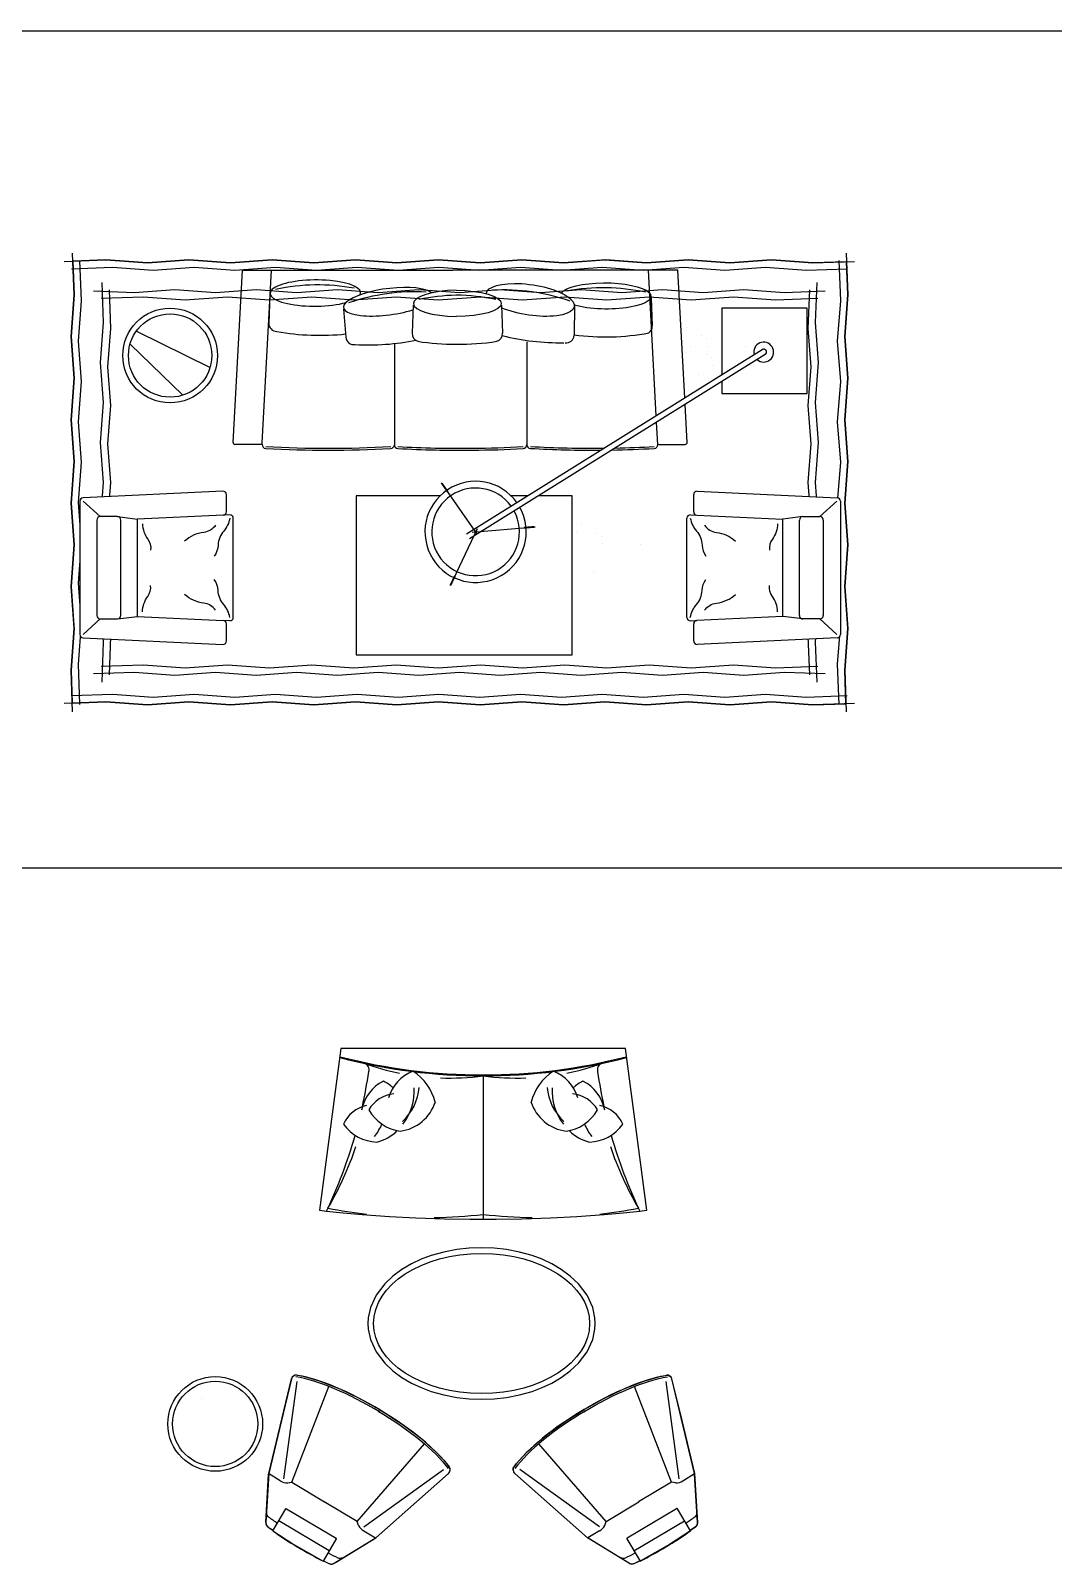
# Model space of a CAD drawing. Header units: millimetres. Extents: x -30782 to 40110, y 35885 to 73818.
# Drawn here: x 29316 to 34713, y 55118 to 63215 of the extents above; entities that cross this region are included whole.
import ezdxf

# ---------------------------------------------------------------- set-up
doc = ezdxf.new("R2010")
doc.units = ezdxf.units.MM
doc.set_wipeout_variables(frame=1)
doc.layers.add('www.cad-blocks.net', color=7, linetype='Continuous')

# ---------------------------------------------------------------- blocks, each defined once
blk = doc.blocks.new('A$C7590614E')
for p, q in [((220.2, 4135.2), (45.9, 4128.9)), ((440.3, 4119.2), (220.2, 4135.2)), ((660.5, 4135.2), (440.3, 4119.2)), ((880.6, 4119.2), (660.5, 4135.2)), ((1100.8, 4135.2), (880.6, 4119.2)), ((1321, 4119.2), (1100.8, 4135.2)), ((1541.1, 4135.2), (1321, 4119.2)), ((1761.3, 4119.2), (1541.1, 4135.2)), ((1981.4, 4135.2), (1761.3, 4119.2)), ((2201.6, 4119.2), (1981.4, 4135.2)), ((45.9, 4128.9), (52.3, 3952)), ((45.9, 4128.9), (45.9, 4128.9)), ((2379.1, 4125.7), (2201.6, 4119.2)), ((2385.4, 3952), (2379.1, 4125.7)), ((52.3, 3952), (36.4, 3732.4)), ((2369.4, 3732.4), (2385.4, 3952)), ((36.4, 3732.4), (52.3, 3512.9)), ((2385.4, 3512.9), (2369.4, 3732.4)), ((495.9, 3596.6), (495.9, 3596.6)), ((595.8, 3620.3), (595.8, 3620.3)), ((52.3, 3512.9), (36.4, 3293.3)), ((2369.4, 3293.3), (2385.4, 3512.9)), ((553.5, 3416.4), (553.5, 3416.4)), ((592.1, 3419.8), (592.1, 3419.8)), ((436.3, 3366), (436.3, 3366)), ((453.6, 3392.6), (453.6, 3392.6)), ((492.2, 3396.1), (492.2, 3396.1)), ((536.2, 3389.8), (536.2, 3389.8)), ((640.8, 3347), (640.8, 3347)), ((740.7, 3370.8), (740.7, 3370.8)), ((36.4, 3293.3), (52.3, 3073.8)), ((765.2, 3274.9), (90.9, 3238.2)), ((391.7, 3284.3), (391.7, 3284.3)), ((426.5, 3262.1), (426.5, 3262.1)), ((491.6, 3308), (491.6, 3308)), ((526.4, 3285.8), (526.4, 3285.8)), ((1000.3, 3287.7), (799.4, 3276.7)), ((1010.8, 3134.1), (1010.8, 3277.7)), ((2385.4, 3073.8), (2369.4, 3293.3)), ((90.9, 3238.2), (90.9, 2051.1)), ((90.9, 3161.4), (90.9, 2051.1)), ((858.8, 3124.9), (90.9, 3084.1)), ((236, 3098.4), (385.1, 3103.7)), ((374.1, 3099.9), (240.2, 3092.9)), ((332.5, 3097.7), (252.8, 3093.5)), ((1010.4, 3133), (893, 3126.7)), ((52.3, 3073.8), (36.7, 2858.2)), ((1538.5, 3041), (1538.5, 3041)), ((2369.4, 2854.2), (2385.4, 3073.8)), ((36.7, 2858.2), (52.3, 2634.7)), ((1496.1, 2837), (1496.1, 2837)), ((1534.8, 2840.5), (1534.8, 2840.5)), ((2385.4, 2634.7), (2369.4, 2854.2)), ((1478.9, 2810.4), (1478.9, 2810.4)), ((1683.3, 2791.4), (1683.3, 2791.4)), ((275.7, 2692.8), (435.2, 2692)), ((1434.2, 2728.7), (1434.2, 2728.7)), ((1469, 2706.5), (1469, 2706.5)), ((52.3, 2634.7), (36.4, 2415.1)), ((2369.4, 2415.1), (2385.4, 2634.7)), ((469.1, 2441.5), (1012, 2441.5)), ((36.4, 2415.1), (52.3, 2195.6)), ((2385.4, 2195.6), (2369.4, 2415.1)), ((274.7, 2308.3), (423.8, 2313.6)), ((52.3, 2195.6), (36.4, 1976)), ((2369.4, 1976), (2385.4, 2195.6)), ((90.9, 940.7), (90.9, 2051.1)), ((90.9, 940.7), (90.9, 2051.1)), ((36.4, 1976), (52.3, 1756.4)), ((2385.4, 1756.4), (2369.4, 1976)), ((274.7, 1841.6), (423.8, 1836.3)), ((52.3, 1756.4), (36.4, 1536.9)), ((477.9, 1742.5), (1012, 1742.5)), ((2369.4, 1536.9), (2385.4, 1756.4)), ((36.4, 1536.9), (52.3, 1317.3)), ((296.3, 1473.9), (444.9, 1487.2)), ((2385.4, 1317.3), (2369.4, 1536.9)), ((52.3, 1317.3), (36.4, 1097.8)), ((2369.4, 1097.8), (2385.4, 1317.3)), ((36.4, 1097.8), (52.3, 878.2)), ((1001.3, 1045.4), (90.9, 1094.9)), ((220.8, 1085.2), (369.9, 1080)), ((2385.4, 878.2), (2369.4, 1097.8)), ((1010.4, 1044.9), (1001.3, 1045.4)), ((1010.8, 1044.9), (1010.8, 901.3)), ((1000.8, 891.3), (90.9, 940.7)), ((52.3, 878.2), (36.4, 658.7)), ((2369.4, 658.7), (2385.4, 878.2)), ((36.4, 658.7), (52.3, 439.1)), ((2385.4, 439.1), (2369.4, 658.7)), ((52.3, 439.1), (36.4, 219.6)), ((2369.4, 219.6), (2385.4, 439.1)), ((36.4, 219.6), (42.7, 45.9)), ((2375.9, 42.7), (2369.4, 219.6)), ((42.7, 45.9), (220.2, 52.3)), ((220.2, 52.3), (440.3, 36.4)), ((440.3, 36.4), (660.5, 52.3)), ((660.5, 52.3), (880.6, 36.4)), ((880.6, 36.4), (1100.8, 52.3)), ((1100.8, 52.3), (1321, 36.4)), ((1321, 36.4), (1541.1, 52.3)), ((1541.1, 52.3), (1761.3, 36.4)), ((1761.3, 36.4), (1966.3, 51.2)), ((1966.3, 51.2), (1981.4, 52.3)), ((1981.4, 52.3), (2201.6, 36.4)), ((2201.6, 36.4), (2375.9, 42.7))]:
    blk.add_line(p, q)
at = {"linetype": 'ByBlock'}
for p, q in [((1473.5, 2153.6, 0), (1445.5, 2485.5, 0)), ((1473.5, 2153.6, 0), (1445.5, 2485.5, 0)), ((1450.4, 2427.4, 0), (1445.8, 2481.4, 0)), ((1486.6, 2181.5, 0), (1213.3, 1991.3, 0)), ((1486.6, 2181.5, 0), (1213.3, 1991.3, 0)), ((1455.9, 2178.9, 0), (1757.3, 2037.3, 0)), ((1455.9, 2178.9, 0), (1757.3, 2037.3, 0)), ((1261.1, 2024.6, 0), (1216.6, 1993.6, 0)), ((1704.6, 2062.1, 0), (1753.6, 2039, 0)), ((412.1, 381.1), (604.4, 770)), ((750.9, 625.8), (480.5, 347.8))]:
    blk.add_line(p, q, dxfattribs=at)
at = {"linetype": 'ByBlock', "flags": 128}
for points in [[(0, 4127.2), (220.2, 4135.2), (440.3, 4119.2), (660.5, 4135.2), (880.6, 4119.2), (1100.8, 4135.2), (1321, 4119.2), (1541.1, 4135.2), (1761.3, 4119.2), (1981.4, 4135.2), (2201.6, 4119.2), (2421.8, 4127.2)], [(44.4, 0), (36.4, 219.6), (52.3, 439.1), (36.4, 658.7), (52.3, 878.2), (36.4, 1097.8), (52.3, 1317.3), (36.4, 1536.9), (52.3, 1756.4), (36.4, 1976), (52.3, 2195.6), (36.4, 2415.1), (52.3, 2634.7), (36.4, 2854.2), (52.3, 3073.8), (36.4, 3293.3), (52.3, 3512.9), (36.4, 3732.4), (52.3, 3952), (44.4, 4171.6)], [(83.2, 38.9), (75.3, 254.3), (91.2, 469.8), (75.3, 685.3), (91.2, 900.7), (75.3, 1116.2), (91.2, 1331.7), (75.3, 1547.1), (91.2, 1762.6), (75.3, 1978), (91.2, 2193.5), (75.3, 2409), (91.2, 2624.4), (75.3, 2839.9), (91.2, 3055.4), (75.3, 3270.8), (91.2, 3486.3), (75.3, 3701.7), (91.2, 3917.2), (83.2, 4132.7)], [(2338.5, 4132.7), (2346.5, 3917.2), (2330.5, 3701.7), (2346.5, 3486.3), (2330.5, 3270.8), (2346.5, 3055.4), (2330.5, 2839.9), (2346.5, 2624.4), (2330.5, 2409), (2346.5, 2193.5), (2330.5, 1978), (2346.5, 1762.6), (2330.5, 1547.1), (2346.5, 1331.7), (2330.5, 1116.2), (2346.5, 900.7), (2330.5, 685.3), (2346.5, 469.8), (2330.5, 254.3), (2338.5, 38.9)], [(2377.4, 4171.6), (2385.4, 3952), (2369.4, 3732.4), (2385.4, 3512.9), (2369.4, 3293.3), (2385.4, 3073.8), (2369.4, 2854.2), (2385.4, 2634.7), (2369.4, 2415.1), (2385.4, 2195.6), (2369.4, 1976), (2385.4, 1756.4), (2369.4, 1536.9), (2385.4, 1317.3), (2369.4, 1097.8), (2385.4, 878.2), (2369.4, 658.7), (2385.4, 439.1), (2369.4, 219.6), (2377.4, 0)], [(38.9, 4088.3), (252, 4096.3), (465.1, 4080.3), (678.2, 4096.3), (891.2, 4080.3), (1104.3, 4096.3), (1317.4, 4080.3), (1530.5, 4096.3), (1743.6, 4080.3), (1956.7, 4096.3), (2169.8, 4080.3), (2382.9, 4088.3)], [(155.5, 3971.7), (366.6, 3963.7), (577.7, 3979.6), (788.7, 3963.7), (999.8, 3979.6), (1210.9, 3963.7), (1421.9, 3979.6), (1633, 3963.7), (1844.1, 3979.6), (2055.2, 3963.7), (2266.2, 3971.7)], [(199.9, 155.5), (207.9, 370), (191.9, 584.5), (207.9, 799), (191.9, 1013.4), (207.9, 1227.9), (191.9, 1442.4), (207.9, 1656.8), (191.9, 1871.3), (207.9, 2085.8), (191.9, 2300.2), (207.9, 2514.7), (191.9, 2729.2), (207.9, 2943.7), (191.9, 3158.1), (207.9, 3372.6), (191.9, 3587.1), (207.9, 3801.5), (199.9, 4016)], [(238.8, 194.4), (230.8, 416.9), (246.8, 639.4), (230.8, 862), (246.8, 1084.5), (230.8, 1307), (246.8, 1529.5), (230.8, 1752), (246.8, 1974.5), (230.8, 2197), (246.8, 2419.5), (230.8, 2642.1), (246.8, 2864.6), (230.8, 3087.1), (246.8, 3309.6), (230.8, 3532.1), (246.8, 3754.6), (238.8, 3977.1)], [(2183, 3977.1), (2191, 3754.6), (2175, 3532.1), (2191, 3309.6), (2175, 3087.1), (2191, 2864.6), (2175, 2642.1), (2191, 2419.5), (2175, 2197), (2191, 1974.5), (2175, 1752), (2191, 1529.5), (2175, 1307), (2191, 1084.5), (2175, 862), (2191, 639.4), (2175, 416.9), (2183, 194.4)], [(2221.9, 4016), (2213.9, 3801.5), (2229.9, 3587.1), (2213.9, 3372.6), (2229.9, 3158.1), (2213.9, 2943.7), (2229.9, 2729.2), (2213.9, 2514.7), (2229.9, 2300.2), (2213.9, 2085.8), (2229.9, 1871.3), (2213.9, 1656.8), (2229.9, 1442.4), (2213.9, 1227.9), (2229.9, 1013.4), (2213.9, 799), (2229.9, 584.5), (2213.9, 370), (2221.9, 155.5)], [(194.4, 3932.8), (397.7, 3924.8), (601, 3940.8), (804.3, 3924.8), (1007.6, 3940.8), (1210.9, 3924.8), (1414.2, 3940.8), (1617.5, 3924.8), (1820.8, 3940.8), (2024, 3924.8), (2227.3, 3932.8)], [(2227.3, 238.8), (2024, 246.8), (1820.8, 230.8), (1617.5, 246.8), (1414.2, 230.8), (1210.9, 246.8), (1007.6, 230.8), (804.3, 246.8), (601, 230.8), (397.7, 246.8), (194.4, 238.8)], [(2266.2, 199.9), (2055.2, 207.9), (1844.1, 191.9), (1633, 207.9), (1421.9, 191.9), (1210.9, 207.9), (999.8, 191.9), (788.7, 207.9), (577.7, 191.9), (366.6, 207.9), (155.5, 199.9)], [(2382.9, 83.2), (2169.8, 75.3), (1956.7, 91.2), (1743.6, 75.3), (1530.5, 91.2), (1317.4, 75.3), (1104.3, 91.2), (891.2, 75.3), (678.2, 91.2), (465.1, 75.3), (252, 91.2), (38.9, 83.2)], [(2421.8, 44.4), (2201.6, 36.4), (1981.4, 52.3), (1761.3, 36.4), (1541.1, 52.3), (1321, 36.4), (1100.8, 52.3), (880.6, 36.4), (660.5, 52.3), (440.3, 36.4), (220.2, 52.3), (0, 44.4)]]:
    blk.add_lwpolyline(points, dxfattribs=at)
at = {"linetype": 'ByBlock'}
blk.add_lwpolyline([(678.5, 3470.7), (740.9, 3470.7), (740.9, 3920.7), (290.9, 3920.7), (290.9, 3470.7), (643.1, 3470.7)], dxfattribs=at)
for points in [[(1281.6, 1984), (1281.6, 1540.6), (2121.6, 1540.6), (2121.6, 2680.6), (1281.6, 2680.6), (1281.6, 2503.8)], [(1281.6, 2447.2), (1281.6, 2358.7)]]:
    blk.add_lwpolyline(points)
at = {"linetype": 'ByBlock', "const_width": 10, "elevation": 0}
for points in [[(1450.4, 2427.4), (1445.8, 2481.4)], [(1261.1, 2024.6), (1216.6, 1993.6)], [(1704.6, 2062.1), (1753.6, 2039)]]:
    blk.add_lwpolyline(points, dxfattribs=at)
at = {"linetype": 'ByBlock'}
for radius in [250, 220]:
    blk.add_circle((541.2, 559.3), radius, dxfattribs=at)
for radius, start, end in [(52.4, 318.5939, 285.31844), (15, 31.95617, 211.95617)]:
    blk.add_arc((523, 3691.6), radius, start, end, dxfattribs=at)
for centre, radius, start, end in [((1000.8, 3277.7), 10, 0, 93.01279), ((-384.9, 2844.7), 797.8, 18.61447, 18.64195), ((386.6, 3061.2), 42.5, 33.84067, 92.02227), ((-822.1, 2854.9), 1265.1, 352.6106, 10.47107), ((1011.5, 3113), 20, 3.7459, 93.01279), ((-4595.2, 2787.7), 5626.1, 1.22304, 3.32258), ((-4595.2, 2787.7), 5636.1, 1.05248, 3.32258), ((1254, 2845.6), 1070.3, 168.03404, 190.35505), ((-4595.2, 2787.7), 5626.1, 356.66898, 0.63035), ((-4595.2, 2787.7), 5636.1, 356.66898, 0.46372), ((431.4, 2649.7), 42.5, 352.61163, 84.90028), ((1265.4, 2320.5), 1070.3, 160.91205, 183.23306), ((-795.8, 2618.6), 1269.5, 346.03449, 0.81337), ((1011.5, 2421.5), 20, 3.74199, 91.39718), ((1011.4, 2461.5), 20, 271.39718, 356.2445), ((-2251.6, 2184.5), 3281.7, 359.485, 4.15081), ((-2251.6, 2184.5), 3291.7, 359.485, 4.15081), ((1292.7, 2055.4), 1070.3, 168.03404, 179.27687), ((425.3, 2271.1), 42.5, 16.39292, 92.02227), ((-783.4, 2085), 1265.1, 359.27141, 9.00588), ((425.3, 2271.1), 42.5, 359.73362, 1.10685), ((-4088.8, 2068.7), 5119.5, 356.56299, 0.96353), ((-4088.8, 2068.7), 5129.5, 356.56299, 0.96353), ((1292.7, 2094.4), 1070.3, 181.36364, 191.96596), ((-783.4, 2064.8), 1265.1, 350.99412, 0.1868), ((1275.1, 1851), 1070.3, 176.76694, 199.08795), ((425.3, 1878.8), 42.5, 267.97773, 343.60708), ((425.3, 1878.8), 42.5, 358.89315, 0.26638), ((-779.8, 1606), 1265.1, 356.78037, 11.43625), ((1011.5, 1762.5), 20, 268.60282, 356.25801), ((1011.4, 1722.5), 20, 3.7555, 88.60282), ((-4696.5, 1393.3), 5727.4, 356.706, 3.30237), ((-4696.5, 1393.3), 5737.4, 356.706, 3.30237), ((1238.8, 1338.1), 1070.3, 169.64495, 191.96596), ((-830.6, 1349.7), 1265.1, 349.65838, 6.16556), ((441.2, 1529.5), 42.5, 275.09972, 7.38837), ((-400.1, 1338.9), 797.8, 341.35805, 341.38553), ((371.4, 1122.4), 42.5, 267.97773, 0.26638), ((1011.5, 1064.9), 20, 266.98721, 356.2541), ((1000.8, 901.3), 10, 266.98721, 0)]:
    blk.add_arc(centre, radius, start, end)
at = {"extrusion": (0, 0, -1)}
for centre, major_axis, ratio, start_param, end_param in [((226.7, 2858), (1.7, 239), 0.289653, 3.343252, 8.61472), ((247.5, 2460.2), (34.7, 232.4), 0.342983, 3.115548, 8.511087), ((265.4, 2067.8), (1.7, 239), 0.289653, -1.56819, 1.564113)]:
    blk.add_ellipse(centre, major_axis=major_axis, ratio=ratio, start_param=start_param, end_param=end_param, dxfattribs=at)
at = {"linetype": 'ByBlock', "extrusion": (3.38184e-09, 2.26187e-09, 1)}
for major_axis, start_param, end_param in [((-219.3, -152.6, 0), 4.720612, 10.891434), ((-190, -132.2, 0), 4.729628, 10.883141)]:
    blk.add_ellipse((1472, 2171.4), major_axis=major_axis, ratio=1, start_param=start_param, end_param=end_param, dxfattribs=at)
for centre, major_axis, start_param, end_param in [((265.4, 2082), (-1.7, 239), 1.623473, 4.655635), ((257.2, 1711.4), (-31.3, 237), 0.253375, 5.250818), ((211.5, 1325.7), (-1.7, 239), -0.16583, 5.452765)]:
    blk.add_ellipse(centre, major_axis=major_axis, ratio=0.289653, start_param=start_param, end_param=end_param)
for points in [[(1940.8, 3334.2), (1941.4, 3305.1), (1940, 3297.1), (1936.4, 3291.8), (1929.5, 3287.3), (1929.5, 3287.3), (1918.6, 3286.3), (1837.6, 3286.3), (1732, 3286.3), (1652.6, 3286.3), (1475.1, 3286.3), (1400.1, 3286.3), (1392.2, 3288.1), (1387, 3291.8), (1383.1, 3298.2), (1382.1, 3305.1), (1382.4, 3311.2), (1382.6, 3316.8), (1383.2, 3328.9), (1383.5, 3335.6), (1378.1, 3327.2), (1371.7, 3323.3), (1365.7, 3322.3), (1359.1, 3322.3), (1270.8, 3322.9), (1262.6, 3327.8), (1262.6, 3327.8), (1258.6, 3334.2), (1257.6, 3341.1), (1257.6, 3341.1), (1291.9, 4079.1), (1293.8, 4086.3), (1297.5, 4091.3), (1297.5, 4091.3), (1309.9, 4096.3), (1316.4, 4096.3), (1325.9, 4096.3), (1335.9, 4096.3), (2002.3, 4096.3), (2013.6, 4096.3), (2026, 4091.3), (2031.5, 4079.1), (2032, 4069.9), (2065.9, 3341.1), (2060.9, 3327.8), (2060.9, 3327.8), (2047.9, 3322.3), (2028, 3322.3), (1991.9, 3322.3), (1957.8, 3322.3), (1951.2, 3323.5), (1945.4, 3327.2), (1943.8, 3328.9)], [(1940.8, 844.7), (1941.4, 873.9), (1940, 881.8), (1936.4, 887.1), (1929.5, 891.7), (1929.5, 891.7), (1918.6, 892.7), (1837.6, 892.7), (1732, 892.7), (1652.6, 892.7), (1475.1, 892.7), (1400.1, 892.7), (1392.2, 890.9), (1387, 887.1), (1383.1, 880.7), (1382.1, 873.9), (1382.4, 867.7), (1382.6, 862.2), (1383.2, 850), (1383.5, 843.4), (1378.1, 851.7), (1371.7, 855.7), (1365.7, 856.7), (1359.1, 856.7), (1270.8, 856.1), (1262.6, 851.1), (1262.6, 851.1), (1258.6, 844.7), (1257.6, 837.9), (1257.6, 837.9), (1291.9, 99.9), (1293.8, 92.7), (1297.5, 87.7), (1297.5, 87.7), (1309.9, 82.7), (1316.4, 82.7), (1325.9, 82.7), (1335.9, 82.7), (2002.3, 82.7), (2013.6, 82.7), (2026, 87.7), (2031.5, 99.9), (2032, 109), (2065.9, 837.9), (2060.9, 851.1), (2060.9, 851.1), (2047.9, 856.7), (2028, 856.7), (1991.9, 856.7), (1957.8, 856.7), (1951.2, 855.5), (1945.4, 851.7), (1943.8, 850.1)]]:
    blk.add_wipeout(points).translate(0, 0, 0)
at = {"linetype": 'ByBlock'}
for p, q in [((1257.6, 3341.1, 0), (1291.9, 4079.1, 0)), ((1309.9, 4096.3, 0), (2013.6, 4096.3, 0)), ((1309.9, 4078.3, 0), (1391.7, 3988.3, 0)), ((1309.9, 4078.3, 0), (1391.7, 3988.3, 0)), ((2013.6, 4078.3, 0), (1931.7, 3988.3, 0)), ((2013.6, 4078.3, 0), (1931.7, 3988.3, 0)), ((2031.5, 4079.1, 0), (2065.9, 3341.1, 0)), ((1391.7, 3898.3, 0), (1391.7, 3988.3, 0)), ((1391.7, 3898.3, 0), (1391.7, 3988.3, 0)), ((1409.7, 4006.3, 0), (1913.7, 4006.3, 0)), ((1409.7, 4006.3, 0), (1913.7, 4006.3, 0)), ((1931.7, 3988.3, 0), (1931.7, 3898.3, 0)), ((1931.7, 3988.3, 0), (1931.7, 3898.3, 0)), ((1391.7, 3898.3, 0), (1404.7, 3792.1, 0)), ((1391.7, 3898.3, 0), (1404.7, 3792.1, 0)), ((1931.7, 3898.3, 0), (1918.8, 3792.1, 0)), ((1931.7, 3898.3, 0), (1918.8, 3792.1, 0)), ((1913.7, 3880.3, 0), (1409.7, 3880.3, 0)), ((1913.7, 3880.3, 0), (1409.7, 3880.3, 0)), ((1383.7, 3339.4, 0), (1404.7, 3792.1, 0)), ((1383.7, 3339.4, 0), (1404.7, 3792.1, 0)), ((1918.8, 3792.1, 0), (1404.7, 3792.1, 0)), ((1918.8, 3792.1, 0), (1404.7, 3792.1, 0)), ((1918.8, 3792.1, 0), (1939.8, 3339.4, 0)), ((1918.8, 3792.1, 0), (1939.8, 3339.4, 0)), ((510.3, 3683.6), (1483.9, 2122.8)), ((535.7, 3699.5), (1509.6, 2138.4)), ((1365.7, 3322.3, 0), (1275.6, 3322.3, 0)), ((1382.1, 3305.1, 0), (1383.7, 3339.4, 0)), ((1941.4, 3305.1, 0), (1939.8, 3339.4, 0)), ((2047.9, 3322.3, 0), (1957.8, 3322.3, 0)), ((1923.4, 3286.3, 0), (1400.1, 3286.3, 0)), ((1923.4, 892.7, 0), (1400.1, 892.7, 0)), ((1257.6, 837.9, 0), (1291.9, 99.9, 0)), ((1365.7, 856.7, 0), (1275.6, 856.7, 0)), ((1382.1, 873.9, 0), (1383.7, 839.5, 0)), ((1383.7, 839.5, 0), (1404.7, 386.9, 0)), ((1383.7, 839.5, 0), (1404.7, 386.9, 0)), ((1918.8, 386.9, 0), (1939.8, 839.5, 0)), ((1918.8, 386.9, 0), (1939.8, 839.5, 0)), ((1941.4, 873.9, 0), (1939.8, 839.5, 0)), ((2047.9, 856.7, 0), (1957.8, 856.7, 0)), ((2031.5, 99.9, 0), (2065.9, 837.9, 0)), ((1391.7, 280.7, 0), (1404.7, 386.9, 0)), ((1391.7, 280.7, 0), (1404.7, 386.9, 0)), ((1918.8, 386.9, 0), (1404.7, 386.9, 0)), ((1918.8, 386.9, 0), (1404.7, 386.9, 0)), ((1931.7, 280.7, 0), (1918.8, 386.9, 0)), ((1931.7, 280.7, 0), (1918.8, 386.9, 0)), ((1391.7, 280.7, 0), (1391.7, 190.7, 0)), ((1391.7, 280.7, 0), (1391.7, 190.7, 0)), ((1913.7, 298.7, 0), (1409.7, 298.7, 0)), ((1913.7, 298.7, 0), (1409.7, 298.7, 0)), ((1931.7, 190.7, 0), (1931.7, 280.7, 0)), ((1931.7, 190.7, 0), (1931.7, 280.7, 0)), ((1309.9, 100.7, 0), (1391.7, 190.7, 0)), ((1309.9, 100.7, 0), (1391.7, 190.7, 0)), ((1409.7, 172.7, 0), (1913.7, 172.7, 0)), ((1409.7, 172.7, 0), (1913.7, 172.7, 0)), ((2013.6, 100.7, 0), (1931.7, 190.7, 0)), ((2013.6, 100.7, 0), (1931.7, 190.7, 0)), ((1309.9, 82.7, 0), (2013.6, 82.7, 0))]:
    blk.add_line(p, q, dxfattribs=at)
at = {"linetype": 'ByBlock', "elevation": 0}
for points in [[(1429.7, 3765.3, -0.157856), (1510.4, 3737.8, 0.195258), (1568, 3722.8, 0.506042)], [(1429.7, 3765.3, -0.157856), (1510.4, 3737.8, 0.195258), (1568, 3722.8, 0.506042)], [(1893.7, 3765.3, 0.157856), (1813.1, 3737.8, -0.195258), (1755.5, 3722.8, -0.506042)], [(1893.7, 3765.3, 0.157856), (1813.1, 3737.8, -0.195258), (1755.5, 3722.8, -0.506042)], [(1437.3, 3379.8, 0.215808), (1474.9, 3442.2, -0.158378), (1521.5, 3543.2, -0.75133)], [(1437.3, 3379.8, 0.215808), (1474.9, 3442.2, -0.158378), (1521.5, 3543.2, -0.75133)], [(1886.2, 3379.8, -0.215808), (1848.6, 3442.2, 0.158378), (1802, 3543.2, 0.75133)], [(1886.2, 3379.8, -0.215808), (1848.6, 3442.2, 0.158378), (1802, 3543.2, 0.75133)], [(1400.1, 3304.3, 0.13045), (1468, 3337.2, -0.166434), (1542.3, 3366.9, 0.138962), (1600.7, 3386.7, -0.132288)], [(1400.1, 3304.3, 0.13045), (1468, 3337.2, -0.166434), (1542.3, 3366.9, 0.138962), (1600.7, 3386.7, -0.132288)], [(1923.4, 3304.3, -0.13045), (1855.5, 3337.2, 0.166434), (1781.2, 3366.9, -0.138962), (1722.8, 3386.7, 0.132288)], [(1923.4, 3304.3, -0.13045), (1855.5, 3337.2, 0.166434), (1781.2, 3366.9, -0.138962), (1722.8, 3386.7, 0.132288)], [(1400.1, 874.7, -0.13045), (1468, 841.8, 0.166434), (1542.3, 812.1, -0.138962), (1600.7, 792.3, 0.132288)], [(1400.1, 874.7, -0.13045), (1468, 841.8, 0.166434), (1542.3, 812.1, -0.138962), (1600.7, 792.3, 0.132288)], [(1923.4, 874.7, 0.13045), (1855.5, 841.8, -0.166434), (1781.2, 812.1, 0.138962), (1722.8, 792.3, -0.132288)], [(1923.4, 874.7, 0.13045), (1855.5, 841.8, -0.166434), (1781.2, 812.1, 0.138962), (1722.8, 792.3, -0.132288)], [(1437.3, 799.2, -0.215808), (1474.9, 736.8, 0.158378), (1521.5, 635.8, 0.75133)], [(1437.3, 799.2, -0.215808), (1474.9, 736.8, 0.158378), (1521.5, 635.8, 0.75133)], [(1886.2, 799.2, 0.215808), (1848.6, 736.8, -0.158378), (1802, 635.8, -0.75133)], [(1886.2, 799.2, 0.215808), (1848.6, 736.8, -0.158378), (1802, 635.8, -0.75133)], [(1429.7, 413.7, 0.157856), (1510.4, 441.1, -0.195258), (1568, 456.2, -0.506042)], [(1429.7, 413.7, 0.157856), (1510.4, 441.1, -0.195258), (1568, 456.2, -0.506042)], [(1893.7, 413.7, -0.157856), (1813.1, 441.1, 0.195258), (1755.5, 456.2, 0.506042)], [(1893.7, 413.7, -0.157856), (1813.1, 441.1, 0.195258), (1755.5, 456.2, 0.506042)]]:
    blk.add_lwpolyline(points, format="xyb", dxfattribs=at)
at = {"linetype": 'ByBlock'}
for centre, start, end in [((1309.9, 4078.3, 0), 90, 177.337), ((2013.6, 4078.3, 0), 2.663, 90), ((1409.7, 3988.3, 0), 90, 180), ((1409.7, 3988.3, 0), 90, 180), ((1913.7, 3988.3, 0), 0, 90), ((1913.7, 3988.3, 0), 0, 90), ((1409.7, 3898.3, 0), 180, 270), ((1409.7, 3898.3, 0), 180, 270), ((1913.7, 3898.3, 0), 270, 0), ((1913.7, 3898.3, 0), 270, 0), ((1275.6, 3340.3, 0), 177.337, 270), ((1365.7, 3340.3, 0), 270, 357.337), ((1957.8, 3340.3, 0), 182.663, 270), ((2047.9, 3340.3, 0), 270, 2.663), ((1400.1, 3304.3, 0), 177.337, 270), ((1923.4, 3304.3, 0), 270, 2.663), ((1400.1, 874.7, 0), 90, 182.663), ((1923.4, 874.7, 0), 357.337, 90), ((1275.6, 838.7, 0), 90, 182.663), ((1365.7, 838.7, 0), 2.663, 90), ((1957.8, 838.7, 0), 90, 177.337), ((2047.9, 838.7, 0), 357.337, 90), ((1409.7, 280.7, 0), 90, 180), ((1409.7, 280.7, 0), 90, 180), ((1913.7, 280.7, 0), 360, 90), ((1913.7, 280.7, 0), 360, 90), ((1409.7, 190.7, 0), 180, 270), ((1409.7, 190.7, 0), 180, 270), ((1913.7, 190.7, 0), 270, 360), ((1913.7, 190.7, 0), 270, 360), ((1309.9, 100.7, 0), 182.663, 270), ((2013.6, 100.7, 0), 270, 357.337)]:
    blk.add_arc(centre, 18, start, end, dxfattribs=at)
blk = doc.blocks.new('A$C2DDF125B')
at = {"linetype": 'ByBlock'}
for p, q in [((913.7, 2720.8), (799.9, 1867.3)), ((1664.1, 2720.8), (913.7, 2720.8)), ((2414.6, 2720.8), (1664.1, 2720.8)), ((2528.4, 1867.3), (2414.6, 2720.8)), ((1664.1, 2577.2), (1664.1, 1819.8)), ((799.9, 1867.3), (837.6, 1863.2)), ((837.6, 1863.2), (926.1, 1854.4)), ((2402.2, 1854.4), (2490.6, 1863.2)), ((2490.6, 1863.2), (2528.4, 1867.3)), ((926.1, 1854.4), (1025.5, 1845.7)), ((1025.5, 1845.7), (1170, 1835.3)), ((1170, 1835.3), (1308.7, 1827.8)), ((1308.7, 1827.8), (1460, 1822.5)), ((1460, 1822.5), (1594.6, 1820.1)), ((1594.6, 1820.1), (1664.1, 1819.8)), ((1664.1, 1819.8), (1733.6, 1820.1)), ((1733.6, 1820.1), (1868.2, 1822.5)), ((1868.2, 1822.5), (2019.6, 1827.8)), ((2019.6, 1827.8), (2158.3, 1835.3)), ((2158.3, 1835.3), (2302.8, 1845.7)), ((2302.8, 1845.7), (2402.2, 1854.4)), ((1389.1, 1628.1), (1336.9, 1608.6)), ((1456.8, 1647.1), (1389.1, 1628.1)), ((1524.9, 1660.2), (1456.8, 1647.1)), ((1589.4, 1667.4), (1524.9, 1660.2)), ((1656, 1669.8), (1589.4, 1667.4)), ((1722.6, 1667.4), (1656, 1669.8)), ((1787.1, 1660.2), (1722.6, 1667.4)), ((1855.2, 1647.1), (1787.1, 1660.2)), ((1922.9, 1628.1), (1855.2, 1647.1)), ((1975.1, 1608.6), (1922.9, 1628.1)), ((1235.5, 1555.1), (1188, 1520.1)), ((1285.7, 1584.5), (1235.5, 1555.1)), ((1336.9, 1608.6), (1285.7, 1584.5)), ((2026.3, 1584.5), (1975.1, 1608.6)), ((2076.5, 1555.1), (2026.3, 1584.5)), ((2124, 1520.1), (2076.5, 1555.1)), ((1144.4, 1478.8), (1099.2, 1418.9)), ((1188, 1520.1), (1144.4, 1478.8)), ((2167.6, 1478.8), (2124, 1520.1)), ((2212.8, 1418.9), (2167.6, 1478.8)), ((1099.2, 1418.9), (1069.6, 1354.5)), ((2242.4, 1354.5), (2212.8, 1418.9)), ((1057.7, 1299.8), (1056, 1269.8)), ((1069.6, 1354.5), (1057.7, 1299.8)), ((2254.3, 1299.8), (2242.4, 1354.5)), ((2256, 1269.8), (2254.3, 1299.8)), ((1056, 1269.8), (1057.7, 1239.8)), ((1057.7, 1239.8), (1069.6, 1185.1)), ((2242.4, 1185.1), (2254.3, 1239.8)), ((2254.3, 1239.8), (2256, 1269.8)), ((1069.6, 1185.1), (1099.2, 1120.7)), ((2212.8, 1120.7), (2242.4, 1185.1)), ((1099.2, 1120.7), (1144.4, 1060.8)), ((1144.4, 1060.8), (1188, 1019.5)), ((2124, 1019.5), (2167.6, 1060.8)), ((2167.6, 1060.8), (2212.8, 1120.7)), ((532.3, 478.8), (652.2, 976.9)), ((1188, 1019.5), (1235.5, 984.5)), ((1235.5, 984.5), (1285.7, 955.1)), ((2026.3, 955.1), (2076.5, 984.5)), ((2076.5, 984.5), (2124, 1019.5)), ((2511.4, 965.9), (2601, 990.9)), ((2601, 990.9), (2639.6, 996.5)), ((2639.6, 996.5), (2649.6, 992.4)), ((2649.6, 992.4), (2656.8, 984.7)), ((2656.8, 984.7), (2703.6, 794.9)), ((2779.6, 478.8), (2659.8, 976.9)), ((612.9, 450.5), (681.8, 963.3)), ((654.4, 432.9), (849.2, 937.7)), ((1285.7, 955.1), (1336.9, 931.1)), ((1336.9, 931.1), (1389.1, 911.6)), ((1389.1, 911.6), (1456.8, 892.5)), ((1456.8, 892.5), (1524.9, 879.5)), ((1787.1, 879.5), (1855.2, 892.5)), ((1855.2, 892.5), (1922.9, 911.6)), ((1922.9, 911.6), (1975.1, 931.1)), ((1975.1, 931.1), (2026.3, 955.1)), ((2301.2, 874.6), (2403, 923.6)), ((2403, 923.6), (2511.4, 965.9)), ((2657.6, 432.9), (2462.8, 937.7)), ((2699.1, 450.5), (2630.2, 963.3)), ((175.6, 872.4), (175.6, 872.4)), ((1524.9, 879.5), (1589.4, 872.3)), ((1589.4, 872.3), (1656, 869.8)), ((1656, 869.8), (1722.6, 872.3)), ((1722.6, 872.3), (1787.1, 879.5)), ((2101.8, 755.6), (2196.9, 815.8)), ((2196.9, 815.8), (2301.2, 874.6)), ((2015.6, 693.7), (2101.8, 755.6)), ((2703.6, 794.9), (2779.6, 478.8)), ((1953.1, 643), (2015.6, 693.7)), ((999.5, 225.3), (1354.1, 634.1)), ((1840.3, 530), (1895.1, 589.8)), ((1895.1, 589.8), (1953.1, 643)), ((2312.5, 225.3), (1957.9, 634.1)), ((1034.5, 197), (1455.2, 498.2)), ((1822, 494.7), (1823.1, 505.7)), ((1830.9, 478.4), (1822, 494.7)), ((1823.1, 505.7), (1840.3, 530)), ((2277.5, 197), (1856.8, 498.2)), ((516.7, 218.8), (531.9, 475.3)), ((593.6, 439.6), (532, 477.1)), ((632.4, 428), (654.4, 432.9)), ((654.3, 432.9), (827.3, 327.7)), ((1097.3, 139.1), (1481.1, 478.4)), ((2214.7, 139.1), (1830.9, 478.4)), ((2214.7, 139.1), (1830.9, 478.4)), ((2657.7, 432.9), (2484.7, 327.7)), ((2679.6, 428), (2657.6, 432.9)), ((2718.4, 439.6), (2780, 477.1)), ((2779.6, 478.8), (2790.3, 304.2)), ((2795.3, 218.8), (2780.1, 475.3)), ((999.5, 225.3), (825.5, 328.8)), ((2312.5, 225.3), (2486.5, 328.8)), ((553.6, 174.9), (622.6, 290.9)), ((626.7, 291.9), (888, 136.5)), ((2685.3, 291.9), (2424, 136.5)), ((2758.4, 174.9), (2689.4, 290.9)), ((2790.3, 304.2), (2795.3, 218.8)), ((851.9, 70), (585.4, 228.4)), ((1005.5, 203.7), (999.5, 225.3)), ((1033.9, 174.8), (1095.9, 137.9)), ((2278.1, 174.8), (2216.1, 137.9)), ((2306.5, 203.7), (2312.5, 225.3)), ((2460.1, 70), (2726.6, 228.4)), ((2758.4, 174.9), (2647.6, 102.3)), ((2784.9, 197), (2757, 177.3)), ((2757, 177.3), (2758.4, 174.9)), ((2792.9, 206.5), (2784.9, 197)), ((2795.3, 218.8), (2792.9, 206.5)), ((889, 132.4), (819.3, 15.2)), ((875, 3.3), (1094.4, 137)), ((2427.9, 8.9), (2214.7, 139.1)), ((2437, 3.3), (2217.6, 137)), ((2423, 132.4), (2492.7, 15.2)), ((2647.6, 102.3), (2492.7, 15.2)), ((2445.6, 0.1), (2427.9, 8.9)), ((2454, 0), (2445.6, 0.1)), ((2466, 4.7), (2454, 0)), ((2491.3, 17.6), (2466, 4.7)), ((2492.7, 15.2), (2491.3, 17.6))]:
    blk.add_line(p, q, dxfattribs=at)
at = {"linetype": 'ByBlock', "extrusion": (0, 0, -1)}
for p, q in [((655.2, 984.7), (608.4, 794.9)), ((662.4, 992.4), (655.2, 984.7)), ((672.4, 996.5), (662.4, 992.4)), ((711, 990.9), (672.4, 996.5)), ((800.6, 965.9), (711, 990.9)), ((909, 923.6), (800.6, 965.9)), ((1010.8, 874.6), (909, 923.6)), ((1115.1, 815.8), (1010.8, 874.6)), ((1210.2, 755.6), (1115.1, 815.8)), ((608.4, 794.9), (532.3, 478.8)), ((1296.4, 693.7), (1210.2, 755.6)), ((1358.9, 643), (1296.4, 693.7)), ((1416.9, 589.8), (1358.9, 643)), ((1471.7, 530), (1416.9, 589.8)), ((1488.8, 505.7), (1471.7, 530)), ((1481.1, 478.4), (1490, 494.7)), ((1490, 494.7), (1488.8, 505.7)), ((532.3, 478.8), (521.7, 304.2)), ((1097.3, 139.1), (1481.1, 478.4)), ((521.7, 304.2), (516.7, 218.8)), ((516.7, 218.8), (519.1, 206.5)), ((519.1, 206.5), (527.1, 197)), ((527.1, 197), (555, 177.3)), ((555, 177.3), (553.6, 174.9)), ((553.6, 174.9), (664.4, 102.3)), ((664.4, 102.3), (819.3, 15.2)), ((884.1, 8.9), (1097.3, 139.1)), ((819.3, 15.2), (820.7, 17.6)), ((820.7, 17.6), (846, 4.7)), ((846, 4.7), (858, 0)), ((858, 0), (866.4, 0.1)), ((866.4, 0.1), (884.1, 8.9))]:
    blk.add_line(p, q, dxfattribs=at)
at = {"linetype": 'ByBlock'}
for radius in [250, 225]:
    blk.add_circle((250, 739.6), radius, dxfattribs=at)
for centre, radius, start, end in [((1664.1, 5600.7), 3023.6, 255.50573, 284.49427), ((1664.1, 5600.7), 3018.6, 255.50573, 284.49427), ((-1460.1, 2959.6), 2545.9, 347.62455, 351.86601), ((1487.2, 3917.7), 1352.2, 250.47572, 258.72599), ((1027.2, 2609.6), 34.6, 342.72293, 76.46725), ((1372, 2399), 216.9, 111.04188, 163.48036), ((1138.7, 2366.3), 281.8, 14.66158, 56.53159), ((2189.5, 2366.3), 281.8, 123.46841, 165.33842), ((1956.2, 2399), 216.9, 16.51964, 68.95812), ((1841.1, 3917.7), 1352.2, 281.27401, 289.52428), ((2301.1, 2609.6), 34.6, 103.53275, 197.27707), ((4788.4, 2959.6), 2545.9, 188.13399, 192.37545), ((1236, 2356.3), 216.9, 117.04188, 169.48036), ((1007.4, 2299.4), 281.8, 49.92076, 62.53159), ((1045.8, 2541.2), 281.8, 313.11053, 354.98055), ((1018.3, 2495), 281.8, 322.07923, 3.94925), ((1487.2, 3917.7), 1352.2, 267.98808, 277.51978), ((1841.1, 3917.7), 1352.2, 262.48022, 272.01192), ((2282.5, 2541.2), 281.8, 185.01945, 226.88947), ((2309.9, 2495), 281.8, 176.05075, 217.92077), ((2320.9, 2299.4), 281.8, 117.46841, 130.07924), ((2092.3, 2356.3), 216.9, 10.51964, 62.95812), ((1207.6, 2313.4), 169.1, 95.32519, 150.21201), ((1196.8, 2509.3), 226.2, 277.57851, 341.99768), ((2131.5, 2509.3), 226.2, 198.00232, 262.42149), ((2120.7, 2313.4), 169.1, 29.78799, 84.67481), ((1081.4, 2254), 169.1, 101.32519, 156.21201), ((1255.5, 2505.4), 222.3, 208.99035, 262.53486), ((2072.7, 2505.4), 222.3, 277.46514, 331.00965), ((2246.9, 2254), 169.1, 23.78799, 78.67481), ((1109, 2450), 222.3, 214.99035, 268.53486), ((869, 2430.6), 281.8, 322.07923, 337.43734), ((1050.2, 2447.7), 226.2, 283.57851, 315.03307), ((2278.1, 2447.7), 226.2, 224.96693, 256.42149), ((2459.3, 2430.6), 281.8, 202.56266, 217.92077), ((2219.3, 2450), 222.3, 271.46514, 325.00965), ((-1460.1, 2959.6), 2545.9, 334.49132, 344.12243), ((-650.8, 2754.1), 1733.1, 329.67593, 341.52425), ((3979.1, 2754.1), 1733.1, 198.47575, 210.32407), ((4788.4, 2959.6), 2545.9, 195.87757, 205.50868), ((1360.6, 4485.9), 2657.3, 258.81427, 263.26371), ((1967.6, 4485.9), 2657.3, 276.73629, 281.18573), ((1360.6, 4485.9), 2657.3, 270.9598, 276.55826), ((1967.6, 4485.9), 2657.3, 263.44174, 269.0402), ((676.6, 971.9), 25, 81.18717, 168.4152), ((2635.3, 971.9), 25, 11.5848, 98.81283), ((1465.2, 497.7), 25, 309.54064, 36.76866), ((1846.8, 497.7), 25, 143.23134, 230.45936), ((556.8, 473.8), 25, 168.4152, 176.6034), ((635.2, 507.9), 80, 238.69887, 268.02874), ((2676.8, 507.9), 80, 271.97126, 301.30113), ((2755.2, 473.8), 25, 3.3966, 11.5848), ((544.6, 269.6), 25, 177.64762, 235.55498), ((1986.8, 2324.2), 2535.3, 234.9279, 236.24796), ((625.2, 289.4), 3, 59.25697, 149.25697), ((2686.8, 289.4), 3, 30.74303, 120.74303), ((1325.2, 2324.2), 2535.3, 303.75204, 305.0721), ((2767.4, 269.6), 25, 304.44502, 2.35238), ((541.6, 217.3), 25, 176.6034, 234.51076), ((2026.8, 2300.3), 2583.3, 234.51076, 235.26817), ((2025.4, 2297.9), 2583.3, 235.26817, 238.69887), ((1074.8, 243.6), 80, 209.92709, 239.25697), ((2237.2, 243.6), 80, 300.74303, 330.07291), ((1286.6, 2297.9), 2583.3, 301.30113, 304.73183), ((1285.2, 2300.3), 2583.3, 304.73183, 305.48924), ((2770.4, 217.3), 25, 305.48924, 3.3966), ((2004.2, 2310.7), 2583.3, 239.25697, 242.69689), ((886.4, 134), 3, 329.25697, 59.25697), ((1081.4, 158.3), 25, 301.35243, 309.54064), ((2230.6, 158.3), 25, 230.45936, 238.64757), ((2425.6, 134), 3, 120.74303, 210.74303), ((1307.8, 2310.7), 2583.3, 297.30311, 300.74303), ((2005.6, 2313), 2583.3, 242.69689, 243.44508), ((2005.6, 2313), 2535.3, 242.76209, 244.07216), ((862, 24.7), 25, 243.44508, 301.35243), ((907.8, 55.6), 25, 243.44508, 301.35243), ((2404.2, 55.6), 25, 238.64757, 296.55492), ((1306.3, 2313), 2535.3, 295.92784, 297.23791), ((2450, 24.7), 25, 238.64757, 296.55492), ((1306.3, 2313), 2583.3, 296.55492, 297.30311)]:
    blk.add_arc(centre, radius, start, end, dxfattribs=at)
blk.add_ellipse((1656, 1269.8), major_axis=(570, 0), ratio=0.649123, dxfattribs=at)
for centre, major_axis, start_param, end_param in [((1025.9, 660.1), (-492.5, 299.5), 4.707118, 5.665863), ((1031.1, 668.6), (-492.5, 299.5), 4.707118, 5.665863), ((2280.9, 668.6), (495.4, 294.6), 1.565526, 2.52427), ((2286, 660), (495.4, 294.6), 1.565526, 2.52427)]:
    blk.add_ellipse(centre, major_axis=major_axis, ratio=0.29387, start_param=start_param, end_param=end_param, dxfattribs=at)
at = {"linetype": 'ByBlock', "extrusion": (0, 0, -1)}
for centre, major_axis in [((2280.9, 668.6), (-492.5, -299.5)), ((2286.1, 660.1), (-492.5, -299.5)), ((1031.1, 668.6), (-495.4, 294.6)), ((1026, 660), (-495.4, 294.6))]:
    blk.add_ellipse(centre, major_axis=major_axis, ratio=0.29387, start_param=1.565526, end_param=2.52427, dxfattribs=at)
blk = doc.blocks.new('format')
at = {"color": 155, "true_color": 0x546d8e}
for p, q in [((-27052.7, 63214.7), (40110.2, 63214.7)), ((-27052.7, 58795.7), (40110.2, 58795.7))]:
    blk.add_line(p, q, dxfattribs=at)

msp = doc.modelspace()

# ---------------------------------------------------------------- block references
at = {"rotation": 270}
msp.add_blockref('A$C7590614E', (29492.8, 62041), dxfattribs=at)
msp.add_blockref('A$C2DDF125B', (30040, 55120))

# ---------------------------------------------------------------- next in the draw order: block references
at = {"layer": 'www.cad-blocks.net'}
msp.add_blockref('format', (0, 0), dxfattribs=at)

doc.saveas('drawing.dxf')
